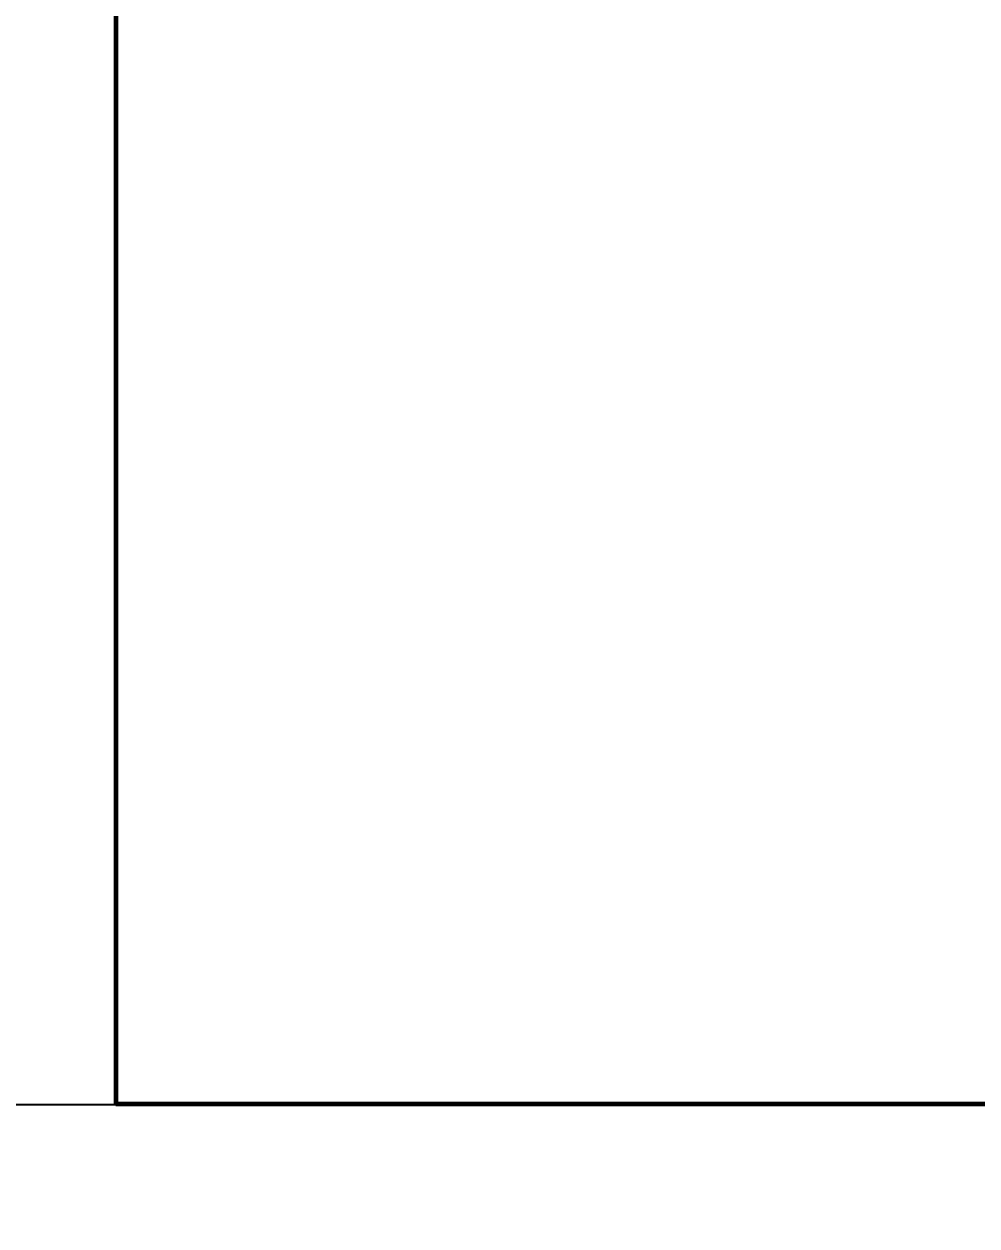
# Model space of a CAD drawing. Header units: millimetres. Extents: x 0 to 840, y 0 to 594.
# Drawn here: x 50.47 to 59.73, y 410.29 to 421.97 of the extents above; entities that cross this region are included whole.
import ezdxf

# ---------------------------------------------------------------- set-up
doc = ezdxf.new("R2010")
doc.units = ezdxf.units.MM
doc.linetypes.add('K5LT_BASIC', pattern=[0])
doc.linetypes.add('K5LT_THIN', pattern=[0])
doc.layers.add('Системный слой', color=7, linetype='Continuous')
doc.styles.add('KDIMTEXTSTYLE', font='GOST_AU.SHX', dxfattribs={"width": 0.96, "oblique": 15, "height": 5})
doc.dimstyles.new('KDIMSTYLE (0.07)', dxfattribs={"dimtxt": 5, "dimasz": 1, "dimexe": 2, "dimexo": 0, "dimgap": 1, "dimtad": 1, "dimlfac": 15, "dimtxsty": 'KDIMTEXTSTYLE', "dimsah": 1, "dimcen": 0, "dimdle": 1, "dimadec": 0, "dimazin": 0, "dimtfac": 0.667, "dimtmove": 0, "dimatfit": 3, "dimfxl": 1, "dimtvp": 1, "dimtolj": 1, "dimtzin": 0, "dimarcsym": 0})

# ---------------------------------------------------------------- blocks, each defined once
blk = doc.blocks.new('U0')
at = {"layer": 'Системный слой', "color": 5, "linetype": 'K5LT_BASIC', "lineweight": 60, "true_color": 0x0000ff}
for p, q in [((51.363, 560.464), (51.363, 411.478)), ((51.363, 411.478), (246.109, 411.478))]:
    blk.add_line(p, q, dxfattribs=at)
blk = doc.blocks.new('KDIMARROW_01')
at = {"layer": 'Системный слой'}
blk.add_hatch(color=0, dxfattribs=at).paths.add_polyline_path([(0, 0), (-5, 0.658), (-4.5, 0), (-5, -0.658)])
at = {"layer": 'Системный слой', "color": 0, "linetype": 'K5LT_THIN', "lineweight": 18}
for p, q in [((-4.5, 0), (-5, 0.658)), ((-5, 0.658), (0, 0)), ((0, 0), (-5, -0.658)), ((-5, -0.658), (-4.5, 0)), ((0, 0), (-1, 0))]:
    blk.add_line(p, q, dxfattribs=at)
blk = doc.blocks.new('KDIMARROW_02')
at = {"layer": 'Системный слой'}
blk.add_hatch(color=0, dxfattribs=at).paths.add_polyline_path([(4.5, 0), (5, 0.658), (0, 0), (5, -0.658)])
at = {"layer": 'Системный слой', "color": 0, "linetype": 'K5LT_THIN', "lineweight": 18}
for p, q in [((5, 0.658), (0, 0)), ((4.5, 0), (5, 0.658)), ((0, 0), (-1, 0)), ((0, 0), (5, -0.658)), ((0, 0), (7, 0)), ((5, -0.658), (4.5, 0))]:
    blk.add_line(p, q, dxfattribs=at)

msp = doc.modelspace()

# ---------------------------------------------------------------- block references
at = {"layer": 'Системный слой'}
msp.add_blockref('U0', (0, 0), dxfattribs=at)

# ---------------------------------------------------------------- dimensions: what is measured, and where the dimension line sits
at = {"layer": 'Системный слой', "color": 7}
msp.add_linear_dim(base=(35.79523, 548.52309), p1=(62.98689, 411.46667), p2=(66.39331, 548.52309), angle=90, location=(35.79523, 479.99488), text='\\H5.0;\\W0.965;\\Q15;\\H5.0;\\W0.965;\\Q15;\\Q15;H', dimstyle='KDIMSTYLE (0.07)', override={"dimexo": 0, "dimblk1": 'KDIMARROW_01', "dimblk2": 'KDIMARROW_01', "dimse1": 0, "dimse2": 0, "dimclrt": 7, "dimtolj": 1}, dxfattribs=at).render()
msp.add_linear_dim(base=(66.06929, 400.27495), p1=(61.00305, 417.86936), p2=(66.06929, 418.09962), text='\\H5.0;\\W0.965;\\Q15;\\H5.0;\\W0.965;\\Q15;\\Q15;100\\X\\H5.0;\\W0.965;\\Q15;\\Q15;min', dimstyle='KDIMSTYLE (0.07)', override={"dimexo": 0, "dimblk1": 'KDIMARROW_02', "dimblk2": 'KDIMARROW_02', "dimse1": 0, "dimse2": 0, "dimclrt": 7, "dimtolj": 1}, dxfattribs=at).render()

doc.saveas('drawing.dxf')
